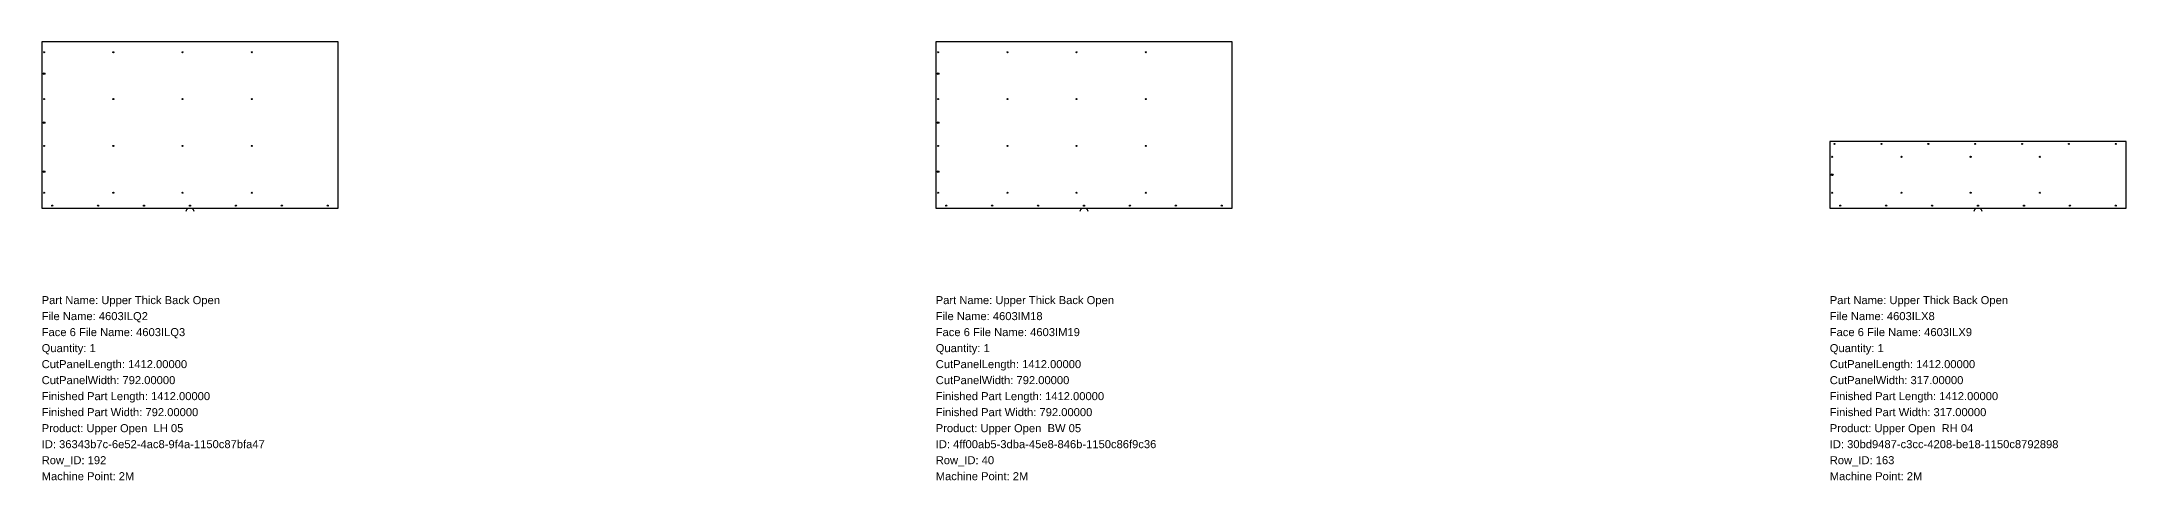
# Model space of a CAD drawing. Header units: inches. Extents: x 0 to 22696, y -1296 to 792.
# Drawn here: x 0 to 9926, y -1296 to 792 of the extents above; entities that cross this region are included whole.
import ezdxf

# ---------------------------------------------------------------- set-up
doc = ezdxf.new("R2010")
doc.units = ezdxf.units.IN
doc.header["$MEASUREMENT"] = 0
for name, color, linetype in [('BORDER_Z23P0RT1001', 7, 'Continuous'), ('NESTTEXT', 1, 'Continuous'), ('VBORE_Z12P0', 3, 'Continuous'), ('VBORE_Z19P0', 3, 'Continuous'), ('VBORE_Z23P0', 3, 'Continuous')]:
    doc.layers.add(name, color=color, linetype=linetype)
doc.styles.get("Standard").update_dxf_attribs({"font": 'arial.ttf'})

msp = doc.modelspace()

# ---------------------------------------------------------------- linework, layer by layer
at = {"layer": 'BORDER_Z23P0RT1001', "color": 2}
for points in [[(687.8, -15, -0.414214), (702.8, 0), (1412, 0), (1412, 792), (0, 792), (0, 0), (709.2, 0, -0.414214), (724.2, -15)], [(4944.6, -15, -0.414214), (4959.6, 0), (5668.8, 0), (5668.8, 792), (4256.8, 792), (4256.8, 0), (4966, 0, -0.414214), (4981, -15)], [(9201.4, -15, -0.414214), (9216.4, 0), (9925.6, 0), (9925.6, 317), (8513.6, 317), (8513.6, 0), (9222.8, 0, -0.414214), (9237.8, -15)]]:
    msp.add_lwpolyline(points, format="xyb", dxfattribs=at)
at = {"layer": 'VBORE_Z12P0', "color": 3}
for centre in [(11.5, 640), (4268.3, 640), (11.5, 406.5), (4268.3, 406.5), (11.5, 173), (4268.3, 173), (8525.1, 158.5)]:
    msp.add_circle(centre, 4, dxfattribs=at)
at = {"layer": 'VBORE_Z19P0', "color": 3}
for centre in [(50, 11.5), (268.7, 11.5), (487.3, 11.5), (706, 11.5), (924.7, 11.5), (1143.3, 11.5), (1362, 11.5), (4306.8, 11.5), (4525.5, 11.5), (4744.1, 11.5), (4962.8, 11.5), (5181.5, 11.5), (5400.1, 11.5), (5618.8, 11.5), (8563.6, 11.5), (8782.3, 11.5), (9000.9, 11.5), (9219.6, 11.5), (9438.3, 11.5), (9656.9, 11.5), (9875.6, 11.5)]:
    msp.add_circle(centre, 2.5, dxfattribs=at)
at = {"layer": 'VBORE_Z23P0', "color": 3}
for centre in [(11.5, 742), (341.2, 742), (670.8, 742), (1000.5, 742), (4268.3, 742), (4598, 742), (4927.6, 742), (5257.3, 742), (11.5, 519), (341.2, 519), (670.8, 519), (1000.5, 519), (4268.3, 519), (4598, 519), (4927.6, 519), (5257.3, 519), (11.5, 296), (341.2, 296), (670.8, 296), (1000.5, 296), (4268.3, 296), (4598, 296), (4927.6, 296), (5257.3, 296), (8536.7, 305.5), (8759.9, 305.5), (8983, 305.5), (9206.2, 305.5), (9429.3, 305.5), (9652.5, 305.5), (9875.6, 305.5), (8525.1, 244), (8854.8, 244), (9184.4, 244), (9514.1, 244), (11.5, 73), (341.2, 73), (670.8, 73), (1000.5, 73), (4268.3, 73), (4598, 73), (4927.6, 73), (5257.3, 73), (8525.1, 73), (8854.8, 73), (9184.4, 73), (9514.1, 73)]:
    msp.add_circle(centre, 2.5, dxfattribs=at)

# ---------------------------------------------------------------- texts
at = {"layer": 'NESTTEXT', "color": 1}
for s, p in [('Part Name: Upper Thick Back Open', (0, -457.2)), ('File Name: 4603ILQ2', (0, -533.4)), ('Part Name: Upper Thick Back Open', (4256.8, -457.2)), ('File Name: 4603IM18', (4256.8, -533.4)), ('Part Name: Upper Thick Back Open', (8513.6, -457.2)), ('File Name: 4603ILX8', (8513.6, -533.4)), ('Face 6 File Name: 4603ILQ3', (0, -609.6)), ('Face 6 File Name: 4603IM19', (4256.8, -609.6)), ('Face 6 File Name: 4603ILX9', (8513.6, -609.6)), ('Quantity: 1', (0, -685.8)), ('Quantity: 1', (4256.8, -685.8)), ('Quantity: 1', (8513.6, -685.8)), ('CutPanelLength: 1412.00000', (0, -762)), ('CutPanelLength: 1412.00000', (4256.8, -762)), ('CutPanelLength: 1412.00000', (8513.6, -762)), ('CutPanelWidth: 792.00000', (0, -838.2)), ('Finished Part Length: 1412.00000', (0, -914.4)), ('CutPanelWidth: 792.00000', (4256.8, -838.2)), ('Finished Part Length: 1412.00000', (4256.8, -914.4)), ('CutPanelWidth: 317.00000', (8513.6, -838.2)), ('Finished Part Length: 1412.00000', (8513.6, -914.4)), ('Finished Part Width: 792.00000', (0, -990.6)), ('Finished Part Width: 792.00000', (4256.8, -990.6)), ('Finished Part Width: 317.00000', (8513.6, -990.6)), ('Product: Upper Open  LH 05', (0, -1066.8)), ('Product: Upper Open  BW 05', (4256.8, -1066.8)), ('Product: Upper Open  RH 04', (8513.6, -1066.8)), ('Row_ID: 192', (0, -1219.2)), ('ID: 36343b7c-6e52-4ac8-9f4a-1150c87bfa47', (0, -1143)), ('Row_ID: 40', (4256.8, -1219.2)), ('ID: 4ff00ab5-3dba-45e8-846b-1150c86f9c36', (4256.8, -1143)), ('Row_ID: 163', (8513.6, -1219.2)), ('ID: 30bd9487-c3cc-4208-be18-1150c8792898', (8513.6, -1143)), ('Machine Point: 2M', (0, -1295.4)), ('Machine Point: 2M', (4256.8, -1295.4)), ('Machine Point: 2M', (8513.6, -1295.4))]:
    msp.add_text(s, height=38.1, dxfattribs=at).set_placement(p)

doc.saveas('drawing.dxf')
